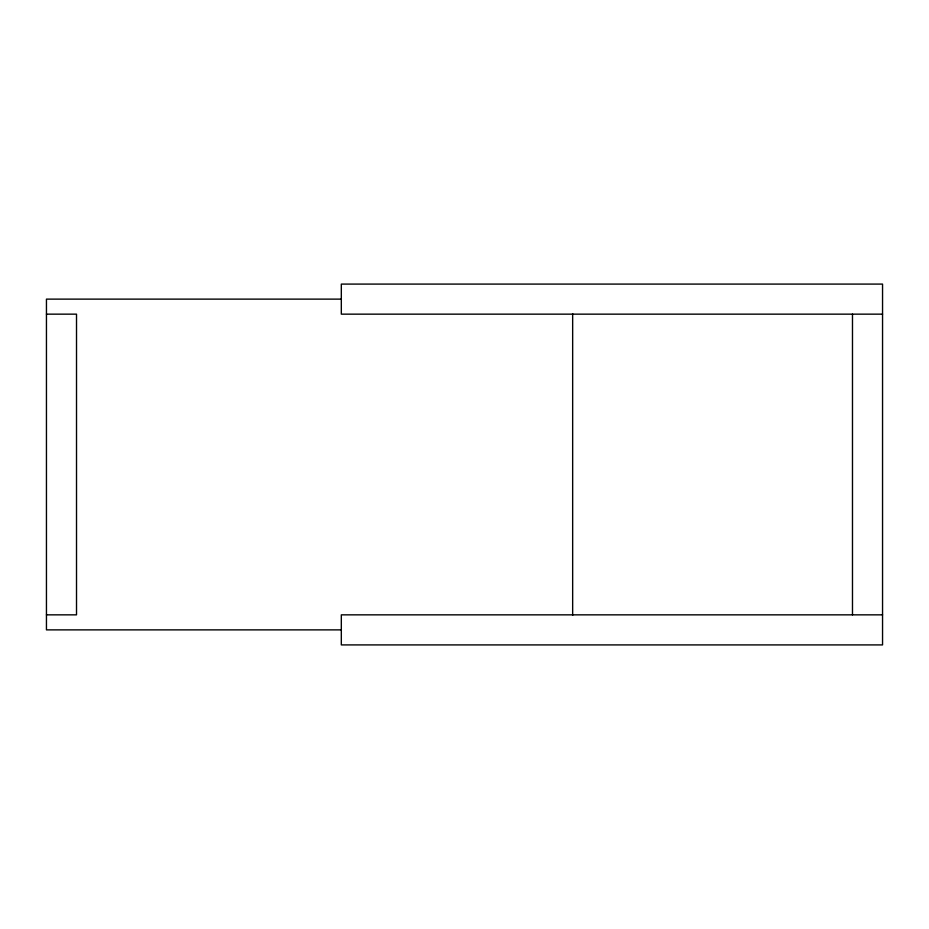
<?xml version="1.0" encoding="UTF-8"?>
<svg xmlns="http://www.w3.org/2000/svg" width="929" height="929" viewBox="0 0 929 929"><rect width="100%" height="100%" fill="white"/><g stroke="black" fill="none" stroke-linecap="round" stroke-linejoin="round"><path stroke-width="1.39" d="M340.722 299.126L46.45 299.126L46.45 629.874L340.722 629.874M46.45 314.153L76.515 314.153L76.515 614.847L46.45 614.847M882.55 314.153L341.315 314.153L341.315 284.088L882.55 284.088L882.55 644.912L341.315 644.912L341.315 614.847L882.55 614.847M852.485 314.153L852.485 614.847M572.659 313.63L572.659 615.37"/></g></svg>
